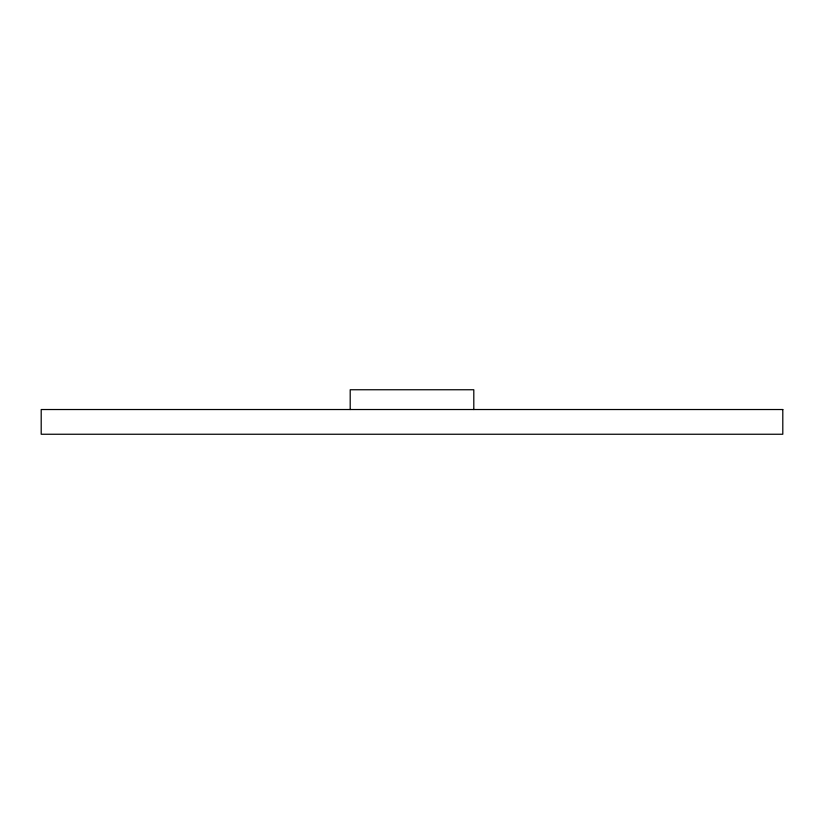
<?xml version="1.0" encoding="UTF-8"?>
<svg xmlns="http://www.w3.org/2000/svg" width="824" height="824" viewBox="0 0 824 824"><rect width="100%" height="100%" fill="white"/><g stroke="black" fill="none" stroke-linecap="round" stroke-linejoin="round"><path stroke-width="1.24" d="M473.8 409.528L473.8 389.752L350.2 389.752L350.2 409.528M782.8 409.528L41.2 409.528L41.2 434.248L782.8 434.248L782.8 409.528"/></g></svg>
